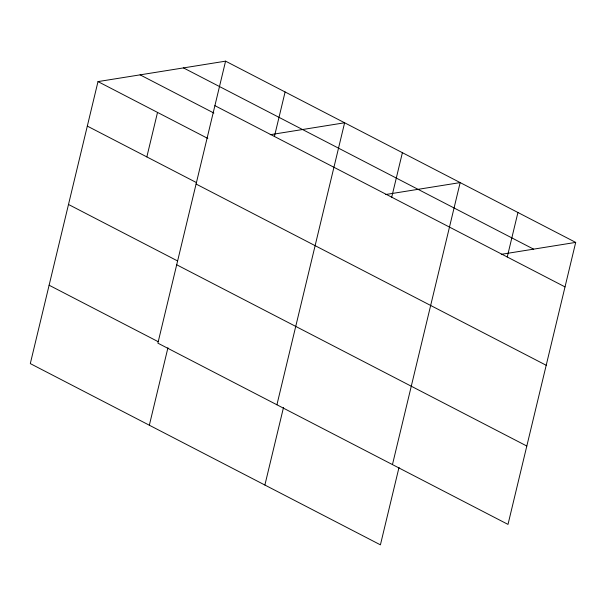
<?xml version="1.0" encoding="UTF-8"?>
<svg xmlns="http://www.w3.org/2000/svg" width="606" height="606" viewBox="0 0 606 606"><rect width="100%" height="100%" fill="white"/><g stroke="black" fill="none" stroke-linecap="round" stroke-linejoin="round"><path stroke-width="0.91" d="M225.583 61.161L157.878 343.155L508.002 524.402L575.7 242.4L225.583 61.161L97.998 81.598L30.3 363.6L380.416 544.839L399.021 467.377M146.841 156.909L157.522 112.413M149.341 425.223L167.938 347.761M274.42 136.471L285.1 91.968M276.919 404.778L344.617 122.783L270.215 134.706M264.883 485.035L283.479 407.565M391.711 197.185L402.392 152.689M392.461 464.59L460.159 182.595L385.757 194.511M507.245 256.997L517.933 212.501M501.298 254.323L575.7 242.4M183.482 67.902L533.598 249.149M214.895 105.656L565.019 286.903M140.1 74.856L213.873 113.042M97.998 81.598L207.82 138.448M87.317 126.101L196.299 182.512M196.079 184.035L546.203 365.274M68.501 204.472L177.482 260.891M176.694 264.777L526.811 446.024M49.116 285.221L158.098 341.64"/></g></svg>
